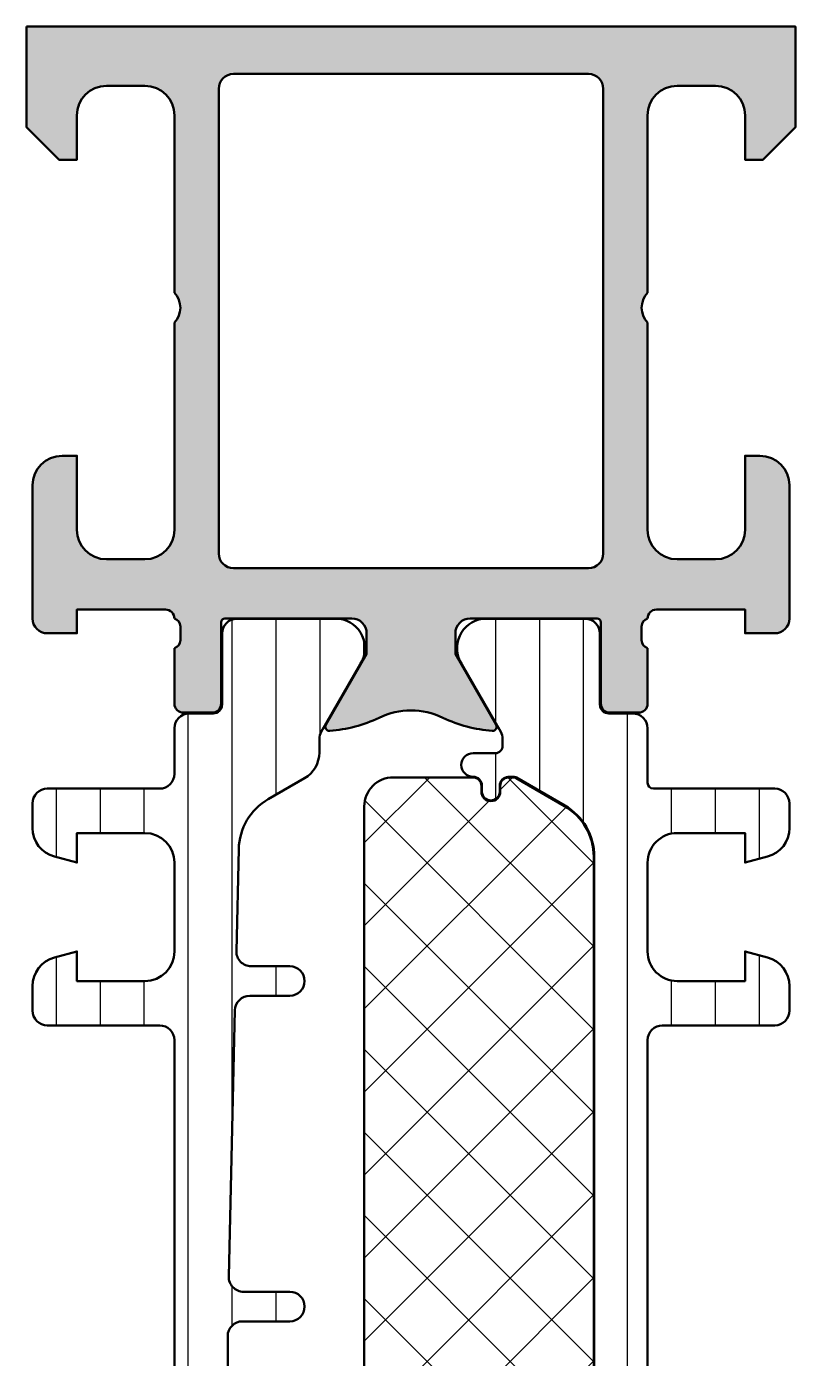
# Model space of a CAD drawing. Extents: x 0 to 128, y 0 to 90.
# Drawn here: x 51 to 77, y 45 to 90 of the extents above; entities that cross this region are included whole.
import ezdxf

# ---------------------------------------------------------------- set-up
doc = ezdxf.new("R2010")
doc.units = 0
for name, color, linetype, lineweight in [('0S-Alu contour', 7, 'Continuous', 50), ('0S-Alu hatch', 252, 'Continuous', 25), ('0S-Plastic contour', 254, 'Continuous', 50), ('0S-Plastic hatch', 253, 'Continuous', 25), ('0S-PT contour', 91, 'Continuous', 50), ('0S-PT hatch', 103, 'Continuous', 25)]:
    doc.layers.add(name, color=color, linetype=linetype, lineweight=lineweight)
pattern_1 = [(90, (0, 0), (-1.4859, 0), [])]

# ---------------------------------------------------------------- blocks, each defined once
blk = doc.blocks.new('284595__5B4D1375_14E6_44DE_8888_DEF786335B3A___74D0AB80_7AB1_429F_93AF_3290B34EB5AF_')
at = {"layer": '0S-Plastic hatch'}
h = blk.add_hatch(dxfattribs=at)
h.set_pattern_fill('ANSI31', color=256, scale=0.4680000000000001, angle=45, style=0)
h.set_pattern_definition(pattern_1)
edge = h.paths.add_edge_path()
edge.add_arc((75.79999927008588, 62.92155924203828), 0.9999999999999161, 284.9999999999982, 360)
edge.add_line((76.79999927008579, 62.92155924203825), (76.79999927008579, 63.75230846541265))
edge.add_arc((76.2999992700858, 63.75230846541267), 0.4999999999999858, 0, 89.99999999999837)
edge.add_line((76.29999927008582, 64.25230846541265), (72.19999927008581, 64.2523084654126))
edge.add_ellipse((72.19999927008581, 64.45230846541261), major_axis=(-0.200000000000017, 0), ratio=1, start_angle=0, end_angle=90, ccw=False)
edge.add_line((71.9999992700858, 64.4523084654126), (71.9999992700858, 66.2923141443221))
edge.add_arc((71.5000019489881, 66.2923141443221), 0.4999973210976947, 0, 90.00030698202455)
edge.add_line((71.49999927007892, 66.79231146541264), (70.68966793674556, 66.79231146541264))
edge.add_ellipse((70.68966793674555, 67.09231146541264), major_axis=(-0.2999999999999971, 0), ratio=1, start_angle=0, end_angle=90.00000000000267, ccw=False)
edge.add_line((70.38966793674555, 67.09231146541262), (70.38999988714258, 69.4923098483489))
edge.add_arc((69.89000390970395, 69.492312487974), 0.4999959774455975, 359.9996975182267, 450.0003024811834)
edge.add_line((69.8900012700789, 69.99230846541263), (66.4134597719794, 69.99230846541263))
edge.add_arc((66.55577042097076, 69.00249039068979), 0.9999960709244742, 98.18160805189984, 212.7270160998405)
edge.add_line((65.71451777197942, 68.46185546541263), (67.03303462129055, 66.17811697874035))
edge.add_ellipse((66.60002190455995, 65.92811700444076), major_axis=(-0.5000000000002213, 0), ratio=1, start_angle=179.994256176766, end_angle=209.9999965993338, ccw=False)
edge.add_line((67.10002190204773, 65.92806688012699), (67.09999927007638, 65.70230846543018))
edge.add_ellipse((66.8499992700589, 65.70230846543014), major_axis=(-0.2500000000174793, 0), ratio=1, start_angle=89.9999999999967, end_angle=180, ccw=False)
edge.add_line((66.84999927005889, 65.45230846541266), (66.0995926306948, 65.45230846541261))
edge.add_arc((66.0995926306948, 65.05304939229586), 0.3992590731167667, 90, 270)
edge.add_ellipse((66.09959263069484, 64.35230846541255), major_axis=(-0.3014818537665462, 0), ratio=1, start_angle=180, end_angle=270.00000000000813, ccw=False)
edge.add_line((66.40107448446139, 64.35230846541259), (66.40107448446138, 64.15173767012638))
edge.add_arc((66.70050368917514, 64.15173767012641), 0.2994292047137605, 180, 360)
edge.add_line((66.9999328938889, 64.15173767012644), (66.99993289388891, 64.3523084654127))
edge.add_ellipse((67.2999328938889, 64.35230846541265), major_axis=(-0.2999999999999829, 0), ratio=1, start_angle=273.3936392714582, end_angle=360, ccw=False)
edge.add_line((67.28217422800044, 64.65178238712512), (67.46501207954621, 64.65178238712517))
edge.add_ellipse((67.46501207954634, 64.45178238712506), major_axis=(-0.2000000000001023, 0), ratio=1, start_angle=240.0000000000378, end_angle=270.00000000003257, ccw=False)
edge.add_line((67.56501207954626, 64.6249874678821), (69.19999927008583, 63.68102717330238))
edge.add_ellipse((68.1999992700859, 61.94897636573358), major_axis=(-1.999999999999888, 0), ratio=1, start_angle=180, end_angle=240.0000000000005, ccw=False)
edge.add_line((70.19999927008578, 61.94897636573362), (70.1999992700858, 20.55564056504449))
edge.add_ellipse((68.19999927008584, 20.55564056504451), major_axis=(-1.999999999999957, 0), ratio=1, start_angle=119.99999999999889, end_angle=180, ccw=False)
edge.add_line((69.19999927008578, 18.82358975747565), (67.56501207954626, 17.87962946289614))
edge.add_ellipse((67.46501207954607, 18.05283454365292), major_axis=(-0.2000000000000075, 0), ratio=1, start_angle=90.00000000007333, end_angle=120.00000000006739, ccw=False)
edge.add_line((67.46501207954633, 17.85283454365291), (67.28217422800041, 17.85283454365297))
edge.add_ellipse((67.29993289388887, 18.15230846536542), major_axis=(-0.2999999999999576, 0), ratio=1, start_angle=0, end_angle=86.6063607285443, ccw=False)
edge.add_line((66.99993289388891, 18.1523084653654), (66.99993289388891, 18.35287926065167))
edge.add_arc((66.70050368917515, 18.35287926065167), 0.2994292047137605, 0, 180)
edge.add_line((66.40107448446139, 18.35287926065167), (66.40107448446139, 18.1523084653654))
edge.add_ellipse((66.09959263069486, 18.15230846536552), major_axis=(-0.301481853766532, 0), ratio=1, start_angle=89.9999999999892, end_angle=180, ccw=False)
edge.add_arc((66.0995926306948, 17.45156753848221), 0.3992590731167524, 90, 270)
edge.add_line((66.0995926306948, 17.05230846536546), (66.84999927005893, 17.05230846536543))
edge.add_ellipse((66.8499992700589, 16.80230846534795), major_axis=(-0.2500000000174865, 0), ratio=1, start_angle=180, end_angle=269.9999999999935, ccw=False)
edge.add_line((67.09999927007638, 16.80230846534787), (67.10002190204774, 16.57655005065107))
edge.add_ellipse((66.60002190456028, 16.57649992633726), major_axis=(-0.4999999999999109, 0), ratio=1, start_angle=150.00000340065, end_angle=180.0057438232342, ccw=False)
edge.add_line((67.03303462129055, 16.3264999520377), (65.71451777197942, 14.04276146536543))
edge.add_arc((66.55577042097076, 13.50212654008828), 0.9999960709244718, 147.2729839001593, 261.8183919481001)
edge.add_line((66.4134597719794, 12.51230846536543), (69.8900012700789, 12.51230846536543))
edge.add_arc((69.89000390970396, 13.01230444280405), 0.4999959774455886, 269.9996975188149, 360.0003024817733)
edge.add_line((70.38999988714258, 13.01230708242914), (70.38966793674555, 15.41230546536542))
edge.add_ellipse((70.68966793674556, 15.41230546536542), major_axis=(-0.3000000000000114, 0), ratio=1, start_angle=270, end_angle=360, ccw=False)
edge.add_line((70.68966793674556, 15.71230546536543), (71.49999927007892, 15.71230546536543))
edge.add_arc((71.50000194898811, 16.21230278645594), 0.4999973210976877, 269.9996930179738, 360)
edge.add_line((71.9999992700858, 16.21230278645594), (71.9999992700858, 18.05230846536538))
edge.add_ellipse((72.19999927008583, 18.05230846536542), major_axis=(-0.2000000000000313, 0), ratio=1, start_angle=270.0000000000122, end_angle=360, ccw=False)
edge.add_line((72.19999927008578, 18.25230846536546), (76.2999992700858, 18.25230846536539))
edge.add_arc((76.2999992700858, 18.75230846536538), 0.4999999999999929, 270, 360)
edge.add_line((76.7999992700858, 18.75230846536539), (76.79999927008579, 19.58305768873976))
edge.add_arc((75.7999992700858, 19.58305768873977), 0.9999999999999857, 0, 74.99999999999942)
edge.add_line((76.05881831518833, 20.54898351502883), (75.29999927008579, 20.75230846536545))
edge.add_line((75.29999927008579, 20.75230846536545), (75.29999927008579, 19.75230846536545))
edge.add_line((75.29999927008579, 19.75230846536545), (72.9999992700858, 19.75230846536545))
edge.add_ellipse((72.99999927008578, 20.75230846536544), major_axis=(-0.9999999999999857, 0), ratio=1, start_angle=0, end_angle=90.0000000000008, ccw=False)
edge.add_line((71.9999992700858, 20.75230846536545), (71.9999992700858, 23.75230846536551))
edge.add_ellipse((72.99999927008575, 23.75230846536545), major_axis=(-0.9999999999999573, 0), ratio=1, start_angle=269.9999999999984, end_angle=360, ccw=False)
edge.add_line((72.99999927008578, 24.7523084653654), (75.29999927008579, 24.75230846536542))
edge.add_line((75.29999927008579, 24.75230846536542), (75.29999927008579, 23.75230846536551))
edge.add_line((75.29999927008579, 23.75230846536551), (76.05881831518825, 23.95563341570199))
edge.add_arc((75.79999927008569, 24.92155924199116), 1.000000000000102, 285.0000000000005, 360)
edge.add_line((76.79999927008579, 24.92155924199114), (76.79999927008579, 25.75230846536548))
edge.add_arc((76.29999927008582, 25.75230846536549), 0.4999999999999716, 0, 89.99999999999837)
edge.add_line((76.29999927008583, 26.25230846536546), (72.4999992700858, 26.25230846536545))
edge.add_ellipse((72.49999927008578, 26.75230846536544), major_axis=(-0.4999999999999894, 0), ratio=1, start_angle=0, end_angle=90.00000000000159, ccw=False)
edge.add_line((71.9999992700858, 26.75230846536543), (71.9999992700858, 55.75230846541259))
edge.add_ellipse((72.49999927008578, 55.75230846541263), major_axis=(-0.4999999999999858, 0), ratio=1, start_angle=269.9999999999984, end_angle=360, ccw=False)
edge.add_line((72.4999992700858, 56.25230846541263), (76.29999927008586, 56.25230846541263))
edge.add_arc((76.29999927008583, 56.75230846541259), 0.4999999999999574, 270.0000000000033, 360)
edge.add_line((76.79999927008579, 56.75230846541262), (76.79999927008579, 57.58305768878704))
edge.add_arc((75.7999992700858, 57.58305768878704), 0.9999999999999857, 0, 75.00000000000031)
edge.add_line((76.05881831518832, 58.5489835150761), (75.29999927008579, 58.75230846541263))
edge.add_line((75.29999927008579, 58.75230846541263), (75.29999927008579, 57.75230846541263))
edge.add_line((75.29999927008579, 57.75230846541263), (72.99999927008582, 57.75230846541263))
edge.add_ellipse((72.99999927008578, 58.75230846541261), major_axis=(-0.9999999999999786, 0), ratio=1, start_angle=0, end_angle=90.00000000000239, ccw=False)
edge.add_line((71.9999992700858, 58.75230846541263), (71.9999992700858, 61.75230846541268))
edge.add_ellipse((72.9999992700858, 61.75230846541264), major_axis=(-1, 0), ratio=1, start_angle=269.9999999999984, end_angle=360, ccw=False)
edge.add_line((72.99999927008584, 62.75230846541266), (75.29999927008579, 62.75230846541258))
edge.add_line((75.29999927008579, 62.75230846541258), (75.29999927008579, 61.75230846541264))
edge.add_line((75.29999927008579, 61.75230846541264), (76.05881831518835, 61.95563341574928))
at = {"layer": '0S-Plastic contour', "color": 7}
for points in [[(69.8900012700789, 69.99230846541263), (66.4134597719794, 69.99230846541263)], [(70.38966793674555, 67.09231146541262), (70.38999988714258, 69.4923098483489)], [(65.71451777197942, 68.46185546541263), (67.03303462129055, 66.17811697874035)], [(71.49999927007892, 66.79231146541264), (70.68966793674556, 66.79231146541264)], [(71.9999992700858, 64.4523084654126), (71.9999992700858, 66.2923141443221)], [(67.10002190204773, 65.92806688012699), (67.09999927007638, 65.70230846543018)], [(66.84999927005889, 65.45230846541266), (66.0995926306948, 65.45230846541261)], [(66.40107448446139, 64.35230846541259), (66.40107448446138, 64.15173767012638)], [(66.9999328938889, 64.15173767012644), (66.99993289388891, 64.3523084654127)], [(67.28217422800044, 64.65178238712512), (67.46501207954621, 64.65178238712517)], [(67.56501207954626, 64.6249874678821), (69.19999927008583, 63.68102717330238)], [(76.29999927008582, 64.25230846541265), (72.19999927008581, 64.2523084654126)], [(76.79999927008579, 62.92155924203825), (76.79999927008579, 63.75230846541265)], [(72.99999927008584, 62.75230846541266), (75.29999927008579, 62.75230846541258), (75.29999927008579, 61.75230846541264), (76.05881831518835, 61.95563341574928)], [(70.19999927008578, 61.94897636573362), (70.1999992700858, 20.55564056504449)], [(71.9999992700858, 58.75230846541263), (71.9999992700858, 61.75230846541268)], [(76.05881831518832, 58.5489835150761), (75.29999927008579, 58.75230846541263), (75.29999927008579, 57.75230846541263), (72.99999927008582, 57.75230846541263)], [(76.79999927008579, 56.75230846541262), (76.79999927008579, 57.58305768878704)], [(72.4999992700858, 56.25230846541263), (76.29999927008586, 56.25230846541263)], [(71.9999992700858, 26.75230846536543), (71.9999992700858, 55.75230846541259)], [(76.29999927008583, 26.25230846536546), (72.4999992700858, 26.25230846536545)], [(76.79999927008579, 24.92155924199114), (76.79999927008579, 25.75230846536548)], [(72.99999927008578, 24.7523084653654), (75.29999927008579, 24.75230846536542), (75.29999927008579, 23.75230846536551), (76.05881831518825, 23.95563341570199)], [(71.9999992700858, 20.75230846536545), (71.9999992700858, 23.75230846536551)], [(76.05881831518833, 20.54898351502883), (75.29999927008579, 20.75230846536545), (75.29999927008579, 19.75230846536545), (72.9999992700858, 19.75230846536545)], [(76.7999992700858, 18.75230846536539), (76.79999927008579, 19.58305768873976)], [(69.19999927008578, 18.82358975747565), (67.56501207954626, 17.87962946289614)], [(66.40107448446139, 18.35287926065167), (66.40107448446139, 18.1523084653654)], [(66.99993289388891, 18.1523084653654), (66.99993289388891, 18.35287926065167)], [(71.9999992700858, 16.21230278645594), (71.9999992700858, 18.05230846536538)], [(72.19999927008578, 18.25230846536546), (76.2999992700858, 18.25230846536539)], [(67.46501207954633, 17.85283454365291), (67.28217422800041, 17.85283454365297)], [(66.0995926306948, 17.05230846536546), (66.84999927005893, 17.05230846536543)], [(67.09999927007638, 16.80230846534787), (67.10002190204774, 16.57655005065107)], [(67.03303462129055, 16.3264999520377), (65.71451777197942, 14.04276146536543)], [(70.38999988714258, 13.01230708242914), (70.38966793674555, 15.41230546536542)], [(70.68966793674556, 15.71230546536543), (71.49999927007892, 15.71230546536543)], [(66.4134597719794, 12.51230846536543), (69.8900012700789, 12.51230846536543)]]:
    blk.add_lwpolyline(points, dxfattribs=at)
for centre, radius, start, end in [((66.55577042097076, 69.00249039068979), 0.9999960709244742, 98.18160805189984, 212.7270160998405), ((69.89000390970395, 69.492312487974), 0.4999959774455975, 359.9996975182267, 90.00030248118344), ((71.5000019489881, 66.2923141443221), 0.4999973210976947, 0, 90.00030698202455), ((66.0995926306948, 65.05304939229586), 0.3992590731167667, 90, 270), ((66.70050368917514, 64.15173767012641), 0.2994292047137605, 180, 0), ((76.2999992700858, 63.75230846541267), 0.4999999999999858, 0, 89.99999999999837), ((75.79999927008588, 62.92155924203828), 0.9999999999999161, 284.9999999999982, 0), ((75.7999992700858, 57.58305768878704), 0.9999999999999857, 0, 75.00000000000031), ((76.29999927008583, 56.75230846541259), 0.4999999999999574, 270.0000000000033, 0), ((76.29999927008582, 25.75230846536549), 0.4999999999999716, 0, 89.99999999999837), ((75.79999927008569, 24.92155924199116), 1.000000000000102, 285.0000000000005, 0), ((75.7999992700858, 19.58305768873977), 0.9999999999999857, 0, 74.99999999999942), ((66.70050368917515, 18.35287926065167), 0.2994292047137605, 0, 180), ((76.2999992700858, 18.75230846536538), 0.4999999999999929, 270, 0), ((66.0995926306948, 17.45156753848221), 0.3992590731167524, 90, 270), ((71.50000194898811, 16.21230278645594), 0.4999973210976877, 269.9996930179738, 0), ((66.55577042097076, 13.50212654008828), 0.9999960709244718, 147.2729839001593, 261.8183919481001), ((69.89000390970396, 13.01230444280405), 0.4999959774455886, 269.9996975188149, 0.0003024817733149)]:
    blk.add_arc(centre, radius, start, end, dxfattribs=at)
at = {"layer": '0S-Plastic contour', "color": 7, "extrusion": (0, 0, -1)}
for centre, radius, start, end in [((-70.68966793674555, 67.09231146541264), 0.2999999999999971, 269.9999999999973, 0), ((-66.60002190455995, 65.92811700444076), 0.5000000000002213, 150.0000034006662, 180.0057438232341), ((-66.8499992700589, 65.70230846543014), 0.2500000000174793, 180, 270.0000000000033), ((-66.09959263069484, 64.35230846541255), 0.3014818537665462, 89.99999999999189, 180), ((-67.2999328938889, 64.35230846541265), 0.2999999999999829, 0, 86.60636072854182), ((-67.46501207954634, 64.45178238712506), 0.2000000000001023, 89.99999999996743, 119.9999999999622), ((-72.19999927008581, 64.45230846541261), 0.200000000000017, 270, 0), ((-68.1999992700859, 61.94897636573358), 1.999999999999888, 119.9999999999995, 180), ((-72.9999992700858, 61.75230846541264), 1, 0, 90.0000000000016), ((-72.99999927008578, 58.75230846541261), 0.9999999999999786, 269.9999999999976, 0), ((-72.49999927008578, 55.75230846541263), 0.4999999999999858, 0, 90.0000000000016), ((-72.49999927008578, 26.75230846536544), 0.4999999999999894, 269.9999999999984, 0), ((-72.99999927008575, 23.75230846536545), 0.9999999999999573, 0, 90.0000000000016), ((-72.99999927008578, 20.75230846536544), 0.9999999999999857, 269.9999999999992, 0), ((-68.19999927008584, 20.55564056504451), 1.999999999999957, 180, 240.0000000000011), ((-66.09959263069486, 18.15230846536552), 0.301481853766532, 180, 270.0000000000108), ((-67.29993289388887, 18.15230846536542), 0.2999999999999576, 273.3936392714557, 0), ((-72.19999927008583, 18.05230846536542), 0.2000000000000313, 0, 89.99999999998779), ((-67.46501207954607, 18.05283454365292), 0.2000000000000075, 239.9999999999326, 269.9999999999267), ((-66.8499992700589, 16.80230846534795), 0.2500000000174865, 90.00000000000651, 180), ((-66.60002190456028, 16.57649992633726), 0.4999999999999109, 179.9942561767658, 209.9999965993501), ((-70.68966793674556, 15.41230546536542), 0.3000000000000114, 0, 90)]:
    blk.add_arc(centre, radius, start, end, dxfattribs=at)
blk = doc.blocks.new('284595__8C50165A_EF2D_4296_AAC0_EA726E61E824___A3FECBB3_EC76_4879_B40F_11AF8EE131B8_')
at = {"layer": '0S-Plastic hatch'}
h = blk.add_hatch(dxfattribs=at)
h.set_pattern_fill('ANSI31', color=256, scale=0.4680000000000001, angle=45, style=0)
h.set_pattern_definition(pattern_1)
edge = h.paths.add_edge_path()
edge.add_ellipse((51.69999927006958, 56.75230846541277), major_axis=(-0.4999999999990905, 0), ratio=1, start_angle=0, end_angle=90.0000000000008, ccw=False)
edge.add_line((51.19999927007049, 56.75230846541277), (51.19999927006958, 57.58305768878622))
edge.add_ellipse((52.19999927006838, 57.58305768878649), major_axis=(-0.999999999998792, 0), ratio=1, start_angle=284.9999999999957, end_angle=360, ccw=False)
edge.add_line((51.94118022496624, 58.54898351507442), (52.69999927006958, 58.75230846541276))
edge.add_line((52.69999927006958, 58.75230846541276), (52.69999927007003, 57.75230846541276))
edge.add_line((52.69999927007003, 57.75230846541276), (54.99999927007113, 57.75230846541367))
edge.add_arc((54.9999992700709, 58.75230846541207), 0.9999999999984083, 270.000000000013, 360)
edge.add_line((55.99999927006931, 58.75230846541207), (55.99999927007113, 61.75230846541094))
edge.add_arc((54.99999927006999, 61.75230846541163), 1.000000000001143, 0, 89.99999999993447)
edge.add_line((54.99999927007113, 62.75230846541277), (52.69999927006958, 62.75230846541276))
edge.add_line((52.69999927006958, 62.75230846541276), (52.69999927006958, 61.75230846541368))
edge.add_line((52.69999927006958, 61.75230846541368), (51.94118022496851, 61.95563341575022))
edge.add_ellipse((52.19999927007058, 62.92155924203996), major_axis=(-1.000000000000531, 0), ratio=1, start_angle=0, end_angle=75.0000000000353, ccw=False)
edge.add_line((51.19999927007004, 62.92155924203996), (51.19999927007004, 63.75230846541277))
edge.add_ellipse((51.69999927007027, 63.75230846541253), major_axis=(-0.5000000000002345, 0), ratio=1, start_angle=269.99999999997556, end_angle=360, ccw=False)
edge.add_line((51.69999927007048, 64.25230846541277), (55.49999927007022, 64.25230846541277))
edge.add_arc((55.49999927007022, 64.75230846541275), 0.5, 270, 360)
edge.add_line((55.99999927007022, 64.75230846541275), (55.99999927007022, 66.29231146536551))
edge.add_ellipse((56.4999992700698, 66.2923114653655), major_axis=(-0.4999999999995879, 0), ratio=1, start_angle=270.00000000000324, end_angle=360, ccw=False)
edge.add_line((56.49999927006978, 66.79231146536507), (57.31033328231225, 66.7923114653651))
edge.add_arc((57.31033328231224, 67.09231146536509), 0.2999999999999829, 270.0000000000013, 360)
edge.add_line((57.61033328231222, 67.09231146536509), (57.60999865300601, 69.4923098483014))
edge.add_ellipse((58.10999463044464, 69.49231248792648), major_axis=(-0.4999959774455975, 0), ratio=1, start_angle=-90.00030248118583, end_angle=0.0003024817733034979, ccw=False)
edge.add_line((58.10999727006972, 69.99230846536511), (61.58653876816917, 69.99230846536511))
edge.add_ellipse((61.44422811917782, 69.00249039064227), major_axis=(-0.9999960709244742, 0), ratio=1, start_angle=147.2729839001596, end_angle=261.81839194810016, ccw=False)
edge.add_line((62.28548076816917, 68.46185546536512), (60.96696391521053, 66.1781169723751))
edge.add_arc((61.3999766319411, 65.92811699807544), 0.500000000000227, 150.0000034006553, 180.5452234528383)
edge.add_line((60.89999927006956, 65.92335909767782), (60.89999927006958, 65.47081300774246))
edge.add_ellipse((59.89999927006958, 65.47081300774246), major_axis=(-1.000000000000007, 0), ratio=1, start_angle=119.9999999999958, end_angle=180, ccw=False)
edge.add_line((60.39999927006951, 64.60478760395797), (59.17314595634356, 63.89646351302214))
edge.add_arc((60.17314595634349, 62.16441270545324), 1.99999999999999, 119.999999999998, 178.6586049342208)
edge.add_line((58.17369404183674, 62.21123194909537), (58.09297383558449, 58.76401327627569))
edge.add_arc((58.59283681421119, 58.75230846536517), 0.5000000000000023, 178.658604934223, 270.0000000000008)
edge.add_line((58.59283681421119, 58.25230846536517), (59.89999927006976, 58.25230846536516))
edge.add_ellipse((59.89999927006976, 57.75230846536516), major_axis=(-0.5, 0), ratio=1, start_angle=90, end_angle=270, ccw=False)
edge.add_line((59.89999927006976, 57.25230846536516), (58.54600473657789, 57.25230846536517))
edge.add_arc((58.54600473657789, 56.75230846536516), 0.5000000000000071, 89.9999999999992, 178.6586049342197)
edge.add_line((58.04614175795118, 56.7640132762757), (57.8353974086013, 47.76401327627566))
edge.add_arc((58.33526038722799, 47.75230846536514), 0.5000000000000026, 178.658604934221, 270.0000000000008)
edge.add_line((58.335260387228, 47.25230846536514), (59.89999927006976, 47.25230846536516))
edge.add_ellipse((59.89999927006976, 46.75230846536516), major_axis=(-0.5, 0), ratio=1, start_angle=90, end_angle=270, ccw=False)
edge.add_line((59.89999927006975, 46.25230846536516), (58.2999992700697, 46.25230846536516))
edge.add_arc((58.2999992700697, 45.75230846536515), 0.5000000000000071, 90, 180)
edge.add_line((57.79999927006969, 45.75230846536515), (57.79999927006969, 36.75230846536516))
edge.add_arc((58.2999992700697, 36.75230846536516), 0.5000000000000071, 180, 270)
edge.add_line((58.2999992700697, 36.25230846536516), (59.89999927006976, 36.25230846536516))
edge.add_ellipse((59.89999927006976, 35.75230846536516), major_axis=(-0.5, 0), ratio=1, start_angle=90, end_angle=270, ccw=False)
edge.add_line((59.89999927006976, 35.25230846536516), (58.33526038722794, 35.25230846536516))
edge.add_arc((58.33526038722794, 34.7523084653652), 0.4999999999999574, 90, 181.3413950657781)
edge.add_line((57.83539740860129, 34.74060365445467), (58.04614175795119, 25.74060365445463))
edge.add_arc((58.54600473657789, 25.75230846536516), 0.5000000000000026, 181.3413950657786, 270)
edge.add_line((58.54600473657789, 25.25230846536516), (59.89999927006976, 25.25230846536516))
edge.add_ellipse((59.89999927006976, 24.75230846536516), major_axis=(-0.5, 0), ratio=1, start_angle=90, end_angle=270, ccw=False)
edge.add_line((59.89999927006976, 24.25230846536516), (58.59283681421118, 24.25230846536516))
edge.add_arc((58.59283681421118, 23.75230846536516), 0.4999999999999965, 90, 181.3413950657789)
edge.add_line((58.09297383558449, 23.74060365445463), (58.17369404183673, 20.29338498163497))
edge.add_arc((60.17314595634371, 20.34020422527709), 2.000000000000209, 181.3413950657786, 240.0000000000014)
edge.add_line((59.17314595634366, 18.60815341770801), (60.39999927006951, 17.89982932677224))
edge.add_ellipse((59.89999927006959, 17.03380392298778), major_axis=(-0.999999999999985, 0), ratio=1, start_angle=180, end_angle=240.0000000000042, ccw=False)
edge.add_line((60.89999927006957, 17.03380392298778), (60.89999927006958, 16.58125783305198))
edge.add_arc((61.39997663194089, 16.57649993265468), 0.4999999999999777, 179.4547765471984, 209.999996599345)
edge.add_line((60.96696391521053, 16.32649995835513), (62.28548076816918, 14.0427614653651))
edge.add_ellipse((61.44422811917784, 13.50212654008795), major_axis=(-0.9999960709244708, 0), ratio=1, start_angle=98.18160805189899, end_angle=212.7270160998405, ccw=False)
edge.add_line((61.58653876816918, 12.5123084653651), (58.10999727006971, 12.5123084653651))
edge.add_ellipse((58.10999463044463, 13.01230444280371), major_axis=(-0.4999959774455797, 0), ratio=1, start_angle=-0.0003024817733034979, end_angle=90.00030248118668, ccw=False)
edge.add_line((57.60999865300601, 13.01230708243392), (57.61033328231224, 15.4123054653651))
edge.add_arc((57.31033328231223, 15.4123054653651), 0.3000000000000043, 0, 90)
edge.add_line((57.31033328231223, 15.7123054653651), (56.4999992700697, 15.7123054653651))
edge.add_ellipse((56.4999992700697, 16.21230546536504), major_axis=(-0.4999999999999432, 0), ratio=1, start_angle=0, end_angle=89.9999999999992, ccw=False)
edge.add_line((55.99999927006976, 16.21230546536504), (55.99999927006976, 17.75230846536547))
edge.add_arc((55.49999927006977, 17.75230846536548), 0.4999999999999929, 0, 90.00000000000081)
edge.add_line((55.49999927006976, 18.25230846536547), (51.69999927007049, 18.25230846536638))
edge.add_ellipse((51.69999927007004, 18.75230846536639), major_axis=(-0.5000000000000036, 0), ratio=1, start_angle=0, end_angle=90.00000000005213, ccw=False)
edge.add_line((51.19999927007004, 18.75230846536638), (51.19999927007095, 19.58305768873893))
edge.add_ellipse((52.19999927007001, 19.58305768874014), major_axis=(-0.999999999999062, 0), ratio=1, start_angle=285.0000000000611, end_angle=360, ccw=False)
edge.add_line((51.9411802249667, 20.54898351502803), (52.69999927007003, 20.75230846536547))
edge.add_line((52.69999927007003, 20.75230846536547), (52.69999927006913, 19.75230846536547))
edge.add_line((52.69999927006913, 19.75230846536547), (54.99999927007022, 19.75230846536547))
edge.add_arc((54.99999927006953, 20.7523084653657), 1.000000000000227, 270.0000000000391, 360)
edge.add_line((55.99999927006976, 20.7523084653657), (55.99999927007022, 23.75230846536638))
edge.add_arc((54.99999927007045, 23.7523084653657), 0.9999999999997726, 0, 90.00000000003907)
edge.add_line((54.99999927006976, 24.75230846536547), (52.69999927006958, 24.75230846536457))
edge.add_line((52.69999927006958, 24.75230846536457), (52.69999927006958, 23.75230846536729))
edge.add_line((52.69999927006958, 23.75230846536729), (51.9411802249667, 23.95563341569928))
edge.add_ellipse((52.19999927007286, 24.92155924198983), major_axis=(-1.000000000002366, 0), ratio=1, start_angle=0, end_angle=74.9999999998206, ccw=False)
edge.add_line((51.19999927007049, 24.92155924198983), (51.19999927007004, 25.75230846536547))
edge.add_ellipse((51.69999927007003, 25.75230846536548), major_axis=(-0.4999999999999929, 0), ratio=1, start_angle=269.9999999999992, end_angle=360, ccw=False)
edge.add_line((51.69999927007004, 26.25230846536548), (55.49999927007021, 26.25230846536548))
edge.add_arc((55.49999927007045, 26.7523084653657), 0.5000000000002274, 269.9999999999739, 360)
edge.add_line((55.99999927007067, 26.7523084653657), (55.99999927007022, 55.75230846541277))
edge.add_arc((55.49999927006976, 55.75230846541413), 0.5000000000004547, 0, 89.99999999989578)
edge.add_line((55.49999927007068, 56.25230846541459), (51.69999927006958, 56.25230846541367))
at = {"layer": '0S-Plastic contour', "color": 7}
for points in [[(58.10999727006972, 69.99230846536511), (61.58653876816917, 69.99230846536511)], [(57.61033328231222, 67.09231146536509), (57.60999865300601, 69.4923098483014)], [(62.28548076816917, 68.46185546536512), (60.96696391521053, 66.1781169723751)], [(56.49999927006978, 66.79231146536507), (57.31033328231225, 66.7923114653651)], [(55.99999927007022, 64.75230846541275), (55.99999927007022, 66.29231146536551)], [(60.89999927006956, 65.92335909767782), (60.89999927006958, 65.47081300774246)], [(60.39999927006951, 64.60478760395797), (59.17314595634356, 63.89646351302214)], [(51.69999927007048, 64.25230846541277), (55.49999927007022, 64.25230846541277)], [(51.19999927007004, 62.92155924203996), (51.19999927007004, 63.75230846541277)], [(54.99999927007113, 62.75230846541277), (52.69999927006958, 62.75230846541276), (52.69999927006958, 61.75230846541368), (51.94118022496851, 61.95563341575022)], [(58.17369404183674, 62.21123194909537), (58.09297383558449, 58.76401327627569)], [(55.99999927006931, 58.75230846541207), (55.99999927007113, 61.75230846541094)], [(51.94118022496624, 58.54898351507442), (52.69999927006958, 58.75230846541276), (52.69999927007003, 57.75230846541276), (54.99999927007113, 57.75230846541367)], [(58.59283681421119, 58.25230846536517), (59.89999927006976, 58.25230846536516)], [(51.19999927007049, 56.75230846541277), (51.19999927006958, 57.58305768878622)], [(59.89999927006976, 57.25230846536516), (58.54600473657789, 57.25230846536517)], [(58.04614175795118, 56.7640132762757), (57.8353974086013, 47.76401327627566)], [(55.49999927007068, 56.25230846541459), (51.69999927006958, 56.25230846541367)], [(55.99999927007067, 26.7523084653657), (55.99999927007022, 55.75230846541277)], [(58.335260387228, 47.25230846536514), (59.89999927006976, 47.25230846536516)], [(59.89999927006975, 46.25230846536516), (58.2999992700697, 46.25230846536516)], [(57.79999927006969, 45.75230846536515), (57.79999927006969, 36.75230846536516)], [(58.2999992700697, 36.25230846536516), (59.89999927006976, 36.25230846536516)], [(59.89999927006976, 35.25230846536516), (58.33526038722794, 35.25230846536516)], [(57.83539740860129, 34.74060365445467), (58.04614175795119, 25.74060365445463)], [(51.69999927007004, 26.25230846536548), (55.49999927007021, 26.25230846536548)], [(51.19999927007049, 24.92155924198983), (51.19999927007004, 25.75230846536547)], [(58.54600473657789, 25.25230846536516), (59.89999927006976, 25.25230846536516)], [(54.99999927006976, 24.75230846536547), (52.69999927006958, 24.75230846536457), (52.69999927006958, 23.75230846536729), (51.9411802249667, 23.95563341569928)], [(59.89999927006976, 24.25230846536516), (58.59283681421118, 24.25230846536516)], [(55.99999927006976, 20.7523084653657), (55.99999927007022, 23.75230846536638)], [(58.09297383558449, 23.74060365445463), (58.17369404183673, 20.29338498163497)], [(51.9411802249667, 20.54898351502803), (52.69999927007003, 20.75230846536547), (52.69999927006913, 19.75230846536547), (54.99999927007022, 19.75230846536547)], [(51.19999927007004, 18.75230846536638), (51.19999927007095, 19.58305768873893)], [(59.17314595634366, 18.60815341770801), (60.39999927006951, 17.89982932677224)], [(55.49999927006976, 18.25230846536547), (51.69999927007049, 18.25230846536638)], [(55.99999927006976, 16.21230546536504), (55.99999927006976, 17.75230846536547)], [(60.89999927006957, 17.03380392298778), (60.89999927006958, 16.58125783305198)], [(60.96696391521053, 16.32649995835513), (62.28548076816918, 14.0427614653651)], [(57.31033328231223, 15.7123054653651), (56.4999992700697, 15.7123054653651)], [(57.60999865300601, 13.01230708243392), (57.61033328231224, 15.4123054653651)], [(61.58653876816918, 12.5123084653651), (58.10999727006971, 12.5123084653651)]]:
    blk.add_lwpolyline(points, dxfattribs=at)
at = {"layer": '0S-Plastic contour', "color": 7, "extrusion": (0, 0, -1)}
for centre, radius, start, end in [((-58.10999463044464, 69.49231248792648), 0.4999959774455975, 359.9996975182267, 90.00030248118587), ((-61.44422811917782, 69.00249039064227), 0.9999960709244742, 98.18160805189984, 212.7270160998405), ((-56.4999992700698, 66.2923114653655), 0.4999999999995879, 0, 89.99999999999675), ((-59.89999927006958, 65.47081300774246), 1.000000000000007, 180, 240.0000000000042), ((-51.69999927007027, 63.75230846541253), 0.5000000000002345, 0, 90.00000000002441), ((-52.19999927007058, 62.92155924203996), 1.000000000000531, 284.9999999999648, 0), ((-52.19999927006838, 57.58305768878649), 0.999999999998792, 0, 75.00000000000429), ((-59.89999927006976, 57.75230846536516), 0.5, 90, 270), ((-51.69999927006958, 56.75230846541277), 0.4999999999990905, 269.9999999999992, 0), ((-59.89999927006976, 46.75230846536516), 0.5, 90, 270), ((-59.89999927006976, 35.75230846536516), 0.5, 90, 270), ((-51.69999927007003, 25.75230846536548), 0.4999999999999929, 0, 90.00000000000081), ((-59.89999927006976, 24.75230846536516), 0.5, 90, 270), ((-52.19999927007286, 24.92155924198983), 1.000000000002366, 285.0000000001794, 0), ((-52.19999927007001, 19.58305768874014), 0.999999999999062, 0, 74.99999999993888), ((-51.69999927007004, 18.75230846536639), 0.5000000000000036, 269.9999999999479, 0), ((-59.89999927006959, 17.03380392298778), 0.999999999999985, 119.9999999999958, 180), ((-56.4999992700697, 16.21230546536504), 0.4999999999999432, 270.0000000000008, 0), ((-61.44422811917784, 13.50212654008795), 0.9999960709244708, 147.2729839001595, 261.818391948101), ((-58.10999463044463, 13.01230444280371), 0.4999959774455797, 269.9996975188133, 0.0003024817733149)]:
    blk.add_arc(centre, radius, start, end, dxfattribs=at)
at = {"layer": '0S-Plastic contour', "color": 7}
for centre, radius, start, end in [((57.31033328231224, 67.09231146536509), 0.2999999999999829, 270.0000000000013, 0), ((61.3999766319411, 65.92811699807544), 0.500000000000227, 150.0000034006553, 180.5452234528383), ((55.49999927007022, 64.75230846541275), 0.5, 270, 0), ((60.17314595634349, 62.16441270545324), 1.99999999999999, 119.999999999998, 178.6586049342208), ((54.99999927006999, 61.75230846541163), 1.000000000001143, 0, 89.99999999993447), ((54.9999992700709, 58.75230846541207), 0.9999999999984083, 270.000000000013, 0), ((58.59283681421119, 58.75230846536517), 0.5000000000000023, 178.658604934223, 270.0000000000008), ((58.54600473657789, 56.75230846536516), 0.5000000000000071, 89.9999999999992, 178.6586049342197), ((55.49999927006976, 55.75230846541413), 0.5000000000004547, 0, 89.99999999989578), ((58.33526038722799, 47.75230846536514), 0.5000000000000026, 178.658604934221, 270.0000000000008), ((58.2999992700697, 45.75230846536515), 0.5000000000000071, 90, 180), ((58.2999992700697, 36.75230846536516), 0.5000000000000071, 180, 270), ((58.33526038722794, 34.7523084653652), 0.4999999999999574, 90, 181.3413950657781), ((55.49999927007045, 26.7523084653657), 0.5000000000002274, 269.9999999999739, 0), ((58.54600473657789, 25.75230846536516), 0.5000000000000026, 181.3413950657786, 270), ((54.99999927007045, 23.7523084653657), 0.9999999999997726, 0, 90.00000000003907), ((58.59283681421118, 23.75230846536516), 0.4999999999999965, 90, 181.3413950657789), ((54.99999927006953, 20.7523084653657), 1.000000000000227, 270.0000000000391, 0), ((60.17314595634371, 20.34020422527709), 2.000000000000209, 181.3413950657786, 240.0000000000014), ((55.49999927006977, 17.75230846536548), 0.4999999999999929, 0, 90.00000000000081), ((61.39997663194089, 16.57649993265468), 0.4999999999999777, 179.4547765471984, 209.999996599345), ((57.31033328231223, 15.4123054653651), 0.3000000000000043, 0, 90)]:
    blk.add_arc(centre, radius, start, end, dxfattribs=at)
blk = doc.blocks.new('345280__584BB572_25EF_4893_AC78_81AA996324D7_')
at = {"layer": '0S-Alu hatch'}
h = blk.add_hatch(color=256, dxfattribs=at)
edge = h.paths.add_edge_path()
edge.add_line((51.00001566390225, 90.00230846537636), (76.999954628746, 90.00230846537636))
edge.add_line((76.999954628746, 90.00230846537636), (76.999954628746, 86.60227642191931))
edge.add_line((76.999954628746, 86.60227642191931), (75.8999790428085, 85.50230083598183))
edge.add_line((75.8999790428085, 85.50230083598183), (75.300003456871, 85.50230083598183))
edge.add_line((75.300003456871, 85.50230083598183), (75.300003456871, 87.00275859965372))
edge.add_arc((74.29991705759545, 87.00266457029532), 1.000086403695923, 0.0053870198493499, 89.99505011384058)
edge.add_line((74.300003456871, 88.00275097025917), (72.999954628746, 88.00275097025917))
edge.add_arc((73.00000943743424, 87.00269616195997), 1.00005480980111, 90.00314013440867, 179.997296995918)
edge.add_line((71.999954628746, 87.0027433408666), (71.999954628746, 81.00230846537636))
edge.add_arc((72.52479396906436, 80.50230846537634), 0.7248836686985141, 136.388423263687, 223.6115767363131)
edge.add_line((71.999954628746, 80.00230846537636), (71.999954628746, 73.00230846537636))
edge.add_arc((73.00001342647496, 73.00236726310533), 1.000058799457453, 180.003368663758, 269.9966313363588)
edge.add_line((72.999954628746, 72.00230846537634), (74.300003456871, 72.00230846537634))
edge.add_arc((74.29991598630205, 73.0023959359453), 1.000087474394158, 270.0050112560818, 359.9949887438899)
edge.add_line((75.300003456871, 73.00230846537586), (75.300003456871, 75.50230846537636))
edge.add_line((75.300003456871, 75.50230846537636), (75.800003456871, 75.50230846537636))
edge.add_ellipse((75.79991598630207, 74.50222099480742), major_axis=(-1.000087474394158, 0), ratio=1, start_angle=180.0050112561101, end_angle=269.994988743919, ccw=False)
edge.add_line((76.800003456871, 74.50230846537686), (76.79994242171475, 70.00230846537636))
edge.add_ellipse((76.2999731623354, 70.00228535373937), major_axis=(-0.4999692599135219, 0), ratio=1, start_angle=89.99647716776678, end_angle=180.0026485613532, ccw=False)
edge.add_line((76.29994242171475, 69.50231609477089), (75.29994242171475, 69.50230846537634))
edge.add_line((75.29994242171475, 69.50230846537634), (75.29994242171475, 70.30230388773964))
edge.add_line((75.29994242171475, 70.30230388773964), (72.30006758451685, 70.30230388773964))
edge.add_arc((72.30006758451685, 70.00211587504431), 0.3001880126953296, 90, 180)
edge.add_arc((72.07871601836457, 69.7345952830512), 0.2788950563274188, 106.4198764194943, 181.1645893740969)
edge.add_line((71.79987857182155, 69.72892687505284), (71.79987857182155, 69.27533287505283))
edge.add_arc((72.07874666746471, 69.26967221557578), 0.2789255417371434, 178.8371299271138, 253.575405444647)
edge.add_line((71.99987957182155, 69.00212887505283), (71.99987957182154, 67.12211787504432))
edge.add_ellipse((71.69987957182154, 67.12211787504434), major_axis=(-0.2999999999999971, 0), ratio=1, start_angle=90, end_angle=180, ccw=False)
edge.add_line((71.69987957182154, 66.82211787504434), (70.71990525277877, 66.82211787504431))
edge.add_ellipse((70.71990525277877, 67.12211787504435), major_axis=(-0.3000000000000256, 0), ratio=1, start_angle=0, end_angle=90, ccw=False)
edge.add_line((70.41990525277873, 67.12211787504434), (70.41990525277876, 69.88230066245814))
edge.add_arc((70.29990525277876, 69.88230066245814), 0.1200000000000045, 0, 90.00009934834206)
edge.add_line((70.29990504470408, 70.00230066245796), (65.9999851463241, 70.0022932065873))
edge.add_arc((65.99996208300779, 69.50231627019734), 0.4999769369218971, 89.997357016715, 180.0017687124012)
edge.add_line((65.49998514632412, 69.50230083598184), (65.49998514632412, 68.80229625834511))
edge.add_line((65.49998514632412, 68.80229625834511), (66.87859724879144, 66.41446221089451))
edge.add_ellipse((66.75821961883042, 66.34496238208197), major_axis=(-0.1390000000000098, 0), ratio=1, start_angle=85.8052414347278, end_angle=209.9999185203818, ccw=False)
edge.add_ellipse((67.08860813655775, 70.8496397343873), major_axis=(-4.655777016968916, 0), ratio=1, start_angle=64.42903826374982, end_angle=85.80524143472269, ccw=False)
edge.add_arc((63.99996988753506, 64.39476107687139), 2.499999999999975, 64.42903826375078, 115.5709617362492)
edge.add_ellipse((60.91133163851238, 70.84963973438732), major_axis=(-4.655777016968936, 0), ratio=1, start_angle=94.1947585652772, end_angle=115.5709617362499, ccw=False)
edge.add_ellipse((61.24172015623968, 66.34496238208197), major_axis=(-0.1390000000000101, 0), ratio=1, start_angle=-29.999918520375218, end_angle=94.194758565281, ccw=False)
edge.add_line((61.12134252627867, 66.4144622108945), (62.499954628746, 68.80229625834511))
edge.add_line((62.499954628746, 68.80229625834511), (62.499954628746, 69.50230083598181))
edge.add_arc((61.99996751099966, 69.50230608897932), 0.4999871177739239, 359.9993980350857, 450.0014762355664)
edge.add_line((61.999954628746, 70.0022932065873), (57.69997358912082, 70.0022932065873))
edge.add_arc((57.69997358912082, 69.88229320658729), 0.1200000000000045, 90, 180)
edge.add_line((57.57997358912081, 69.88229320658729), (57.57997358912082, 67.12211767685373))
edge.add_ellipse((57.2799735891208, 67.12211767685379), major_axis=(-0.3000000000000256, 0), ratio=1, start_angle=90.00000000000267, end_angle=180, ccw=False)
edge.add_line((57.27997358912081, 66.82211767685376), (56.29999927007803, 66.82211767685376))
edge.add_ellipse((56.29999927007801, 67.12211767685373), major_axis=(-0.2999999999999829, 0), ratio=1, start_angle=0, end_angle=90.00000000000409, ccw=False)
edge.add_line((55.99999927007803, 67.12211767685373), (55.99999927007804, 69.00212867686227))
edge.add_arc((55.92113217443486, 69.2696720173852), 0.2789255417371443, 286.4245945553553, 361.1628700728862)
edge.add_line((56.20000027007803, 69.27533267686226), (56.20000027007804, 69.72892667686227))
edge.add_arc((55.92116282353493, 69.73459508486064), 0.2788950563274875, 358.8354106259037, 433.5801235805069)
edge.add_arc((55.69981105919215, 70.0021157358054), 0.3001882108858411, 1.12296390393e-05, 90.03590778213963)
edge.add_line((55.69962292854338, 70.30230388773965), (52.7000278709335, 70.30230388773964))
edge.add_line((52.7000278709335, 70.30230388773964), (52.7000278709335, 69.50230846537634))
edge.add_line((52.7000278709335, 69.50230846537634), (51.70002787093349, 69.50231609477089))
edge.add_ellipse((51.69999713031285, 70.00228535373938), major_axis=(-0.4999692599135351, 0), ratio=1, start_angle=-0.0026485613531122, end_angle=90.00352283223168, ccw=False)
edge.add_line((51.20002787093349, 70.0023084653764), (51.19996683577724, 74.50230846537634))
edge.add_ellipse((52.20005430634617, 74.50222099480743), major_axis=(-1.000087474394137, 0), ratio=1, start_angle=270.0050112560806, end_angle=359.99498874388985, ccw=False)
edge.add_line((52.19996683577725, 75.50230846537636), (52.69996683577724, 75.50230846537636))
edge.add_line((52.69996683577724, 75.50230846537636), (52.69996683577724, 73.00230846537636))
edge.add_arc((53.70005430634619, 73.0023959359453), 1.000087474394158, 180.0050112561101, 269.9949887439178)
edge.add_line((53.69996683577724, 72.00230846537634), (55.00001566390225, 72.00230846537634))
edge.add_arc((54.99995686617328, 73.00236726310533), 1.000058799457453, 270.0033686636416, 359.996631336242)
edge.add_line((56.00001566390225, 73.00230846537431), (56.00001566390225, 80.00230846537636))
edge.add_arc((55.47517632358388, 80.50230846537634), 0.724883668698509, 316.3884232636866, 403.6115767363133)
edge.add_line((56.00001566390225, 81.00230846537636), (56.00001566390225, 87.00274334086463))
edge.add_arc((54.999960855214, 87.00269616195999), 1.000054809801103, 0.0027030040819815, 89.99685986559176)
edge.add_line((55.00001566390224, 88.00275097025917), (53.69996683577724, 88.00275097025917))
edge.add_arc((53.70005323505279, 87.00266457029532), 1.000086403695928, 90.00494988615947, 179.9946129800153)
edge.add_line((52.69996683577724, 87.00275859965458), (52.69996683577724, 85.50230083598183))
edge.add_line((52.69996683577724, 85.50230083598183), (52.09999124983974, 85.50230083598183))
edge.add_line((52.09999124983974, 85.50230083598183), (51.00001566390225, 86.60227642191931))
edge.add_line((51.00001566390225, 86.60227642191931), (51.00001566390225, 90.00230846537636))
edge = h.paths.add_edge_path()
edge.add_line((69.99996988753506, 88.40230236186073), (58.00000040511318, 88.40230236186073))
edge.add_arc((58.00000314598079, 87.90229962099312), 0.500002740875127, 90.00031407857134, 179.9996859215192)
edge.add_line((57.50000040511318, 87.90230236185994), (57.50000040511318, 72.20230541361855))
edge.add_arc((58.00000314598079, 72.20230815448616), 0.5000027408751199, 180.0003140784807, 269.9996859214294)
edge.add_line((58.00000040511318, 71.70230541361855), (69.99996988753506, 71.70230541361855))
edge.add_arc((69.99996714666746, 72.20230815448616), 0.5000027408751128, 270.0003140785698, 359.9996859215192)
edge.add_line((70.49996988753504, 72.20230541361934), (70.49996988753504, 87.90230236186073))
edge.add_arc((69.99996714666746, 87.90229962099313), 0.5000027408751128, 0.0003140784807261, 89.99968592143028)
at = {"layer": '0S-Alu contour', "color": 7}
for points in [[(51.00001566390225, 90.00230846537636), (76.999954628746, 90.00230846537636), (76.999954628746, 86.60227642191931), (75.8999790428085, 85.50230083598183), (75.300003456871, 85.50230083598183), (75.300003456871, 87.00275859965372)], [(52.69996683577724, 87.00275859965458), (52.69996683577724, 85.50230083598183), (52.09999124983974, 85.50230083598183), (51.00001566390225, 86.60227642191931), (51.00001566390225, 90.00230846537636)], [(69.99996988753506, 88.40230236186073), (58.00000040511318, 88.40230236186073)], [(55.00001566390224, 88.00275097025917), (53.69996683577724, 88.00275097025917)], [(57.50000040511318, 87.90230236185994), (57.50000040511318, 72.20230541361855)], [(70.49996988753504, 72.20230541361934), (70.49996988753504, 87.90230236186073)], [(74.300003456871, 88.00275097025917), (72.999954628746, 88.00275097025917)], [(56.00001566390225, 81.00230846537636), (56.00001566390225, 87.00274334086463)], [(71.999954628746, 87.0027433408666), (71.999954628746, 81.00230846537636)], [(56.00001566390225, 73.00230846537431), (56.00001566390225, 80.00230846537636)], [(71.999954628746, 80.00230846537636), (71.999954628746, 73.00230846537636)], [(52.19996683577725, 75.50230846537636), (52.69996683577724, 75.50230846537636), (52.69996683577724, 73.00230846537636)], [(75.300003456871, 73.00230846537586), (75.300003456871, 75.50230846537636), (75.800003456871, 75.50230846537636)], [(51.20002787093349, 70.0023084653764), (51.19996683577724, 74.50230846537634)], [(76.800003456871, 74.50230846537686), (76.79994242171475, 70.00230846537636)], [(53.69996683577724, 72.00230846537634), (55.00001566390225, 72.00230846537634)], [(72.999954628746, 72.00230846537634), (74.300003456871, 72.00230846537634)], [(58.00000040511318, 71.70230541361855), (69.99996988753506, 71.70230541361855)], [(55.69962292854338, 70.30230388773965), (52.7000278709335, 70.30230388773964), (52.7000278709335, 69.50230846537634), (51.70002787093349, 69.50231609477089)], [(76.29994242171475, 69.50231609477089), (75.29994242171475, 69.50230846537634), (75.29994242171475, 70.30230388773964), (72.30006758451685, 70.30230388773964)], [(57.57997358912081, 69.88229320658729), (57.57997358912082, 67.12211767685373)], [(61.999954628746, 70.0022932065873), (57.69997358912082, 70.0022932065873)], [(70.29990504470408, 70.00230066245796), (65.9999851463241, 70.0022932065873)], [(70.41990525277873, 67.12211787504434), (70.41990525277876, 69.88230066245814)], [(56.20000027007803, 69.27533267686226), (56.20000027007804, 69.72892667686227)], [(61.12134252627867, 66.4144622108945), (62.499954628746, 68.80229625834511), (62.499954628746, 69.50230083598181)], [(65.49998514632412, 69.50230083598184), (65.49998514632412, 68.80229625834511), (66.87859724879144, 66.41446221089451)], [(71.79987857182155, 69.72892687505284), (71.79987857182155, 69.27533287505283)], [(55.99999927007803, 67.12211767685373), (55.99999927007804, 69.00212867686227)], [(71.99987957182155, 69.00212887505283), (71.99987957182154, 67.12211787504432)], [(57.27997358912081, 66.82211767685376), (56.29999927007803, 66.82211767685376)], [(71.69987957182154, 66.82211787504434), (70.71990525277877, 66.82211787504431)]]:
    blk.add_lwpolyline(points, dxfattribs=at)
for centre, radius, start, end in [((58.00000314598079, 87.90229962099312), 0.500002740875127, 90.00031407857134, 179.9996859215192), ((69.99996714666746, 87.90229962099313), 0.5000027408751128, 0.0003140784807261, 89.99968592143028), ((53.70005323505279, 87.00266457029532), 1.000086403695928, 90.00494988615947, 179.9946129800153), ((54.999960855214, 87.00269616195999), 1.000054809801103, 0.0027030040819815, 89.99685986559176), ((73.00000943743424, 87.00269616195997), 1.00005480980111, 90.00314013440867, 179.997296995918), ((74.29991705759545, 87.00266457029532), 1.000086403695923, 0.0053870198493499, 89.99505011384058), ((55.47517632358388, 80.50230846537634), 0.724883668698509, 316.3884232636866, 43.6115767363134), ((72.52479396906436, 80.50230846537634), 0.7248836686985141, 136.388423263687, 223.6115767363131), ((53.70005430634619, 73.0023959359453), 1.000087474394158, 180.0050112561101, 269.9949887439178), ((54.99995686617328, 73.00236726310533), 1.000058799457453, 270.0033686636416, 359.996631336242), ((73.00001342647496, 73.00236726310533), 1.000058799457453, 180.003368663758, 269.9966313363588), ((74.29991598630205, 73.0023959359453), 1.000087474394158, 270.0050112560818, 359.9949887438899), ((58.00000314598079, 72.20230815448616), 0.5000027408751199, 180.0003140784807, 269.9996859214294), ((69.99996714666746, 72.20230815448616), 0.5000027408751128, 270.0003140785698, 359.9996859215192), ((55.69981105919215, 70.0021157358054), 0.3001882108858411, 1.12296390393e-05, 90.03590778213963), ((72.30006758451685, 70.00211587504431), 0.3001880126953296, 90, 180), ((55.92116282353493, 69.73459508486064), 0.2788950563274875, 358.8354106259037, 73.58012358050696), ((57.69997358912082, 69.88229320658729), 0.1200000000000045, 90, 180), ((61.99996751099966, 69.50230608897932), 0.4999871177739239, 359.9993980350857, 90.00147623556649), ((65.99996208300779, 69.50231627019734), 0.4999769369218971, 89.997357016715, 180.0017687124012), ((70.29990525277876, 69.88230066245814), 0.1200000000000045, 0, 90.00009934834206), ((72.07871601836457, 69.7345952830512), 0.2788950563274188, 106.4198764194943, 181.1645893740969), ((55.92113217443486, 69.2696720173852), 0.2789255417371443, 286.4245945553553, 1.162870072886224), ((72.07874666746471, 69.26967221557578), 0.2789255417371434, 178.8371299271138, 253.575405444647), ((63.99996988753506, 64.39476107687139), 2.499999999999975, 64.42903826375078, 115.5709617362492)]:
    blk.add_arc(centre, radius, start, end, dxfattribs=at)
at = {"layer": '0S-Alu contour', "color": 7, "extrusion": (0, 0, -1)}
for centre, radius, start, end in [((-52.20005430634617, 74.50222099480743), 1.000087474394137, 0.0050112561101264, 89.99498874391941), ((-75.79991598630207, 74.50222099480742), 1.000087474394158, 90.005011256081, 179.9949887438899), ((-51.69999713031285, 70.00228535373938), 0.4999692599135351, 269.9964771677683, 0.0026485613531484), ((-76.2999731623354, 70.00228535373937), 0.4999692599135219, 179.9973514386468, 270.0035228322333), ((-56.29999927007801, 67.12211767685373), 0.2999999999999829, 269.9999999999959, 0), ((-57.2799735891208, 67.12211767685379), 0.3000000000000256, 180, 269.9999999999973), ((-70.71990525277877, 67.12211787504435), 0.3000000000000256, 270, 0), ((-71.69987957182154, 67.12211787504434), 0.2999999999999971, 180, 270), ((-60.91133163851238, 70.84963973438732), 4.655777016968936, 244.4290382637501, 265.8052414347228), ((-67.08860813655775, 70.8496397343873), 4.655777016968916, 274.1947585652773, 295.5709617362502), ((-61.24172015623968, 66.34496238208197), 0.1390000000000101, 265.805241434719, 29.99991852037529), ((-66.75821961883042, 66.34496238208197), 0.1390000000000098, 150.0000814796182, 274.1947585652722)]:
    blk.add_arc(centre, radius, start, end, dxfattribs=at)
blk = doc.blocks.new('442260__ABAF6699_2D9D_42B9_BB87_F9FD3143311E_')
at = {"layer": '0S-PT hatch'}
h = blk.add_hatch(dxfattribs=at)
h.set_pattern_fill('ANSI37', color=256, scale=0.625, angle=90, style=0)
h.set_pattern_definition([(135, (0, 0), (-1.403165018917055, -1.403165018917055), []), (225, (0, 0), (1.403165018917055, -1.403165018917055), [])])
edge = h.paths.add_edge_path()
edge.add_line((66.09959263069447, 64.63251178506094), (63.39999927010291, 64.63251178510805))
edge.add_arc((63.39999927008577, 63.65251178510808), 0.9799999999999685, 89.999999998998, 180)
edge.add_line((62.4199992700858, 63.6525117851081), (62.4199992700858, 18.85210514566996))
edge.add_arc((63.3999992700858, 18.85210514566995), 0.9799999999999968, 180, 269.9999999999996)
edge.add_line((63.3999992700858, 17.87210514566996), (66.10107448446138, 17.87210514566996))
edge.add_arc((66.10107448446139, 18.15210514566997), 0.2800000000000011, 269.9999999999971, 360)
edge.add_line((66.3810744844614, 18.15210514566997), (66.3810744844614, 18.35267594095621))
edge.add_ellipse((66.70050368917515, 18.35267594095621), major_axis=(-0.3194292047137566, 0), ratio=1, start_angle=180, end_angle=360, ccw=False)
edge.add_line((67.0199328938889, 18.35267594095621), (67.0199328938889, 18.15210514566997))
edge.add_arc((67.2999328938889, 18.15210514566997), 0.2800000000000011, 180, 266.4872129359758)
edge.add_line((67.28277693041736, 17.87263122395748), (67.46501207954626, 17.87263122395748))
edge.add_arc((67.46501207954621, 18.05263122395747), 0.1799999999999997, 270.000000000009, 300.0000000000066)
edge.add_line((67.55501207954624, 17.89674665127628), (69.18999927008576, 18.84070694585585))
edge.add_arc((68.19999927008581, 20.55543724534905), 1.979999999999991, 299.9999999999989, 360)
edge.add_line((70.1799992700858, 20.55543724534903), (70.17999927008579, 61.94877304603807))
edge.add_arc((68.1999992700858, 61.94877304603807), 1.979999999999989, 0, 60.00000000000006)
edge.add_line((69.18999927008579, 63.66350334553126), (67.55501207954623, 64.60746364011082))
edge.add_arc((67.46501207954624, 64.45157906742969), 0.179999999999936, 59.99999999999221, 89.99999999999095)
edge.add_line((67.46501207954627, 64.63157906742963), (67.28277693041736, 64.63157906742963))
edge.add_arc((67.2999328938889, 64.35210514571715), 0.2799999999999824, 93.51278706402448, 180)
edge.add_line((67.0199328938889, 64.35210514571713), (67.01993289388892, 64.1515343504309))
edge.add_ellipse((66.69996608198736, 64.1515343504309), major_axis=(-0.3199668119015655, 0), ratio=1, start_angle=0, end_angle=180, ccw=False)
edge.add_line((66.37999927008578, 64.1515343504309), (66.37999927008578, 64.35210514566995))
edge.add_arc((66.09959263069464, 64.35210514566981), 0.2804066393911313, 0, 90.00000000003485)
at = {"layer": '0S-PT contour', "color": 7}
for points in [[(66.09959263069447, 64.63251178506094), (63.39999927010291, 64.63251178510805)], [(66.37999927008578, 64.1515343504309), (66.37999927008578, 64.35210514566995)], [(67.0199328938889, 64.35210514571713), (67.01993289388892, 64.1515343504309)], [(67.46501207954627, 64.63157906742963), (67.28277693041736, 64.63157906742963)], [(69.18999927008579, 63.66350334553126), (67.55501207954623, 64.60746364011082)], [(62.4199992700858, 63.6525117851081), (62.4199992700858, 18.85210514566996)], [(70.1799992700858, 20.55543724534903), (70.17999927008579, 61.94877304603807)], [(67.55501207954624, 17.89674665127628), (69.18999927008576, 18.84070694585585)], [(66.3810744844614, 18.15210514566997), (66.3810744844614, 18.35267594095621)], [(67.0199328938889, 18.35267594095621), (67.0199328938889, 18.15210514566997)], [(63.3999992700858, 17.87210514566996), (66.10107448446138, 17.87210514566996)], [(67.28277693041736, 17.87263122395748), (67.46501207954626, 17.87263122395748)]]:
    blk.add_lwpolyline(points, dxfattribs=at)
for centre, radius, start, end in [((63.39999927008577, 63.65251178510808), 0.9799999999999685, 89.999999998998, 180), ((66.09959263069464, 64.35210514566981), 0.2804066393911313, 0, 90.00000000003485), ((67.2999328938889, 64.35210514571715), 0.2799999999999824, 93.51278706402448, 180), ((67.46501207954624, 64.45157906742969), 0.179999999999936, 59.99999999999221, 89.99999999999095), ((68.1999992700858, 61.94877304603807), 1.979999999999989, 0, 60.00000000000006), ((68.19999927008581, 20.55543724534905), 1.979999999999991, 299.9999999999989, 0), ((63.3999992700858, 18.85210514566995), 0.9799999999999968, 180, 269.9999999999996), ((66.10107448446139, 18.15210514566997), 0.2800000000000011, 269.9999999999971, 0), ((67.2999328938889, 18.15210514566997), 0.2800000000000011, 180, 266.4872129359758), ((67.46501207954621, 18.05263122395747), 0.1799999999999997, 270.000000000009, 300.0000000000066)]:
    blk.add_arc(centre, radius, start, end, dxfattribs=at)
at = {"layer": '0S-PT contour', "color": 7, "extrusion": (0, 0, -1)}
for centre, radius, start, end in [((-66.69996608198736, 64.1515343504309), 0.3199668119015655, 180, 0), ((-66.70050368917515, 18.35267594095621), 0.3194292047137566, 0, 180)]:
    blk.add_arc(centre, radius, start, end, dxfattribs=at)
blk = doc.blocks.new('442260__B3B79F2F_A5DC_4267_83A0_D2DF880FC857_')
at = {"layer": '0S-Alu contour', "color": 7}
blk.add_blockref('345280__584BB572_25EF_4893_AC78_81AA996324D7_', (0, 0), dxfattribs=at)
at = {"layer": '0S-Plastic contour', "color": 7}
for name in ['284595__8C50165A_EF2D_4296_AAC0_EA726E61E824___A3FECBB3_EC76_4879_B40F_11AF8EE131B8_', '284595__5B4D1375_14E6_44DE_8888_DEF786335B3A___74D0AB80_7AB1_429F_93AF_3290B34EB5AF_']:
    blk.add_blockref(name, (0, 0), dxfattribs=at)
at = {"layer": '0S-PT contour', "color": 7}
blk.add_blockref('442260__ABAF6699_2D9D_42B9_BB87_F9FD3143311E_', (0, 0), dxfattribs=at)

msp = doc.modelspace()

# ---------------------------------------------------------------- block references
at = {"layer": '0S-Alu contour', "color": 7}
msp.add_blockref('442260__B3B79F2F_A5DC_4267_83A0_D2DF880FC857_', (0, 0), dxfattribs=at)

doc.saveas('drawing.dxf')
